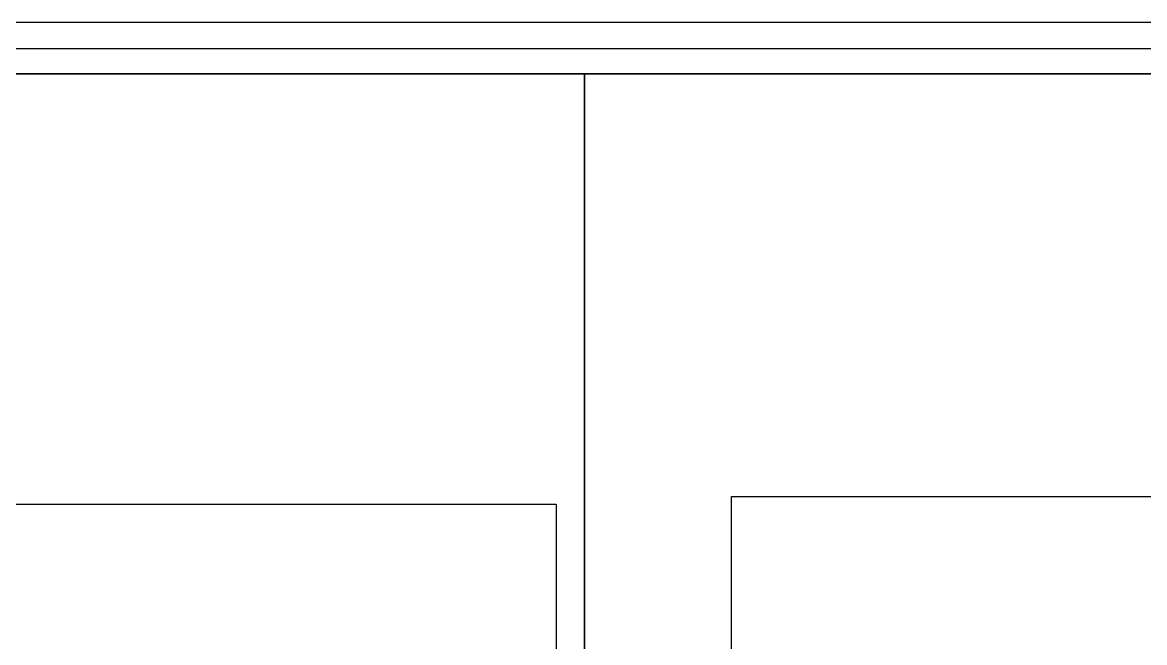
# Model space of a CAD drawing. Header units: inches. Extents: x 4 to 2210, y 3 to 2073.
# Drawn here: x 1294.2 to 1439.1, y 1984.8 to 2064.9 of the extents above; entities that cross this region are included whole.
import ezdxf

# ---------------------------------------------------------------- set-up
doc = ezdxf.new("R2010")
doc.units = ezdxf.units.IN
doc.header["$MEASUREMENT"] = 0
for name, color, linetype in [('Planon_construction', 253, 'Continuous'), ('Planon_floor', 1, 'Continuous'), ('Planon_workspace', 210, 'Continuous'), ('Planon_zone', 70, 'Continuous')]:
    doc.layers.add(name, color=color, linetype=linetype)

msp = doc.modelspace()

# ---------------------------------------------------------------- linework, layer by layer
at = {"layer": 'Planon_construction'}
for p, q in [((2208.88, 2064.9), (11.81, 2064.9)), ((1025.19, 2058.28), (2208.88, 2058.28))]:
    msp.add_line(p, q, dxfattribs=at)
msp.add_lwpolyline([(3.81, 2014.28), (15.19, 2014.28), (15.19, 2061.53), (2208.63, 2061.53), (1531.81, 2061.52)], dxfattribs=at)
at = {"layer": 'Planon_floor'}
msp.add_lwpolyline([(2204.28, 2058.28), (2204.28, 2058.28), (1025.19, 2058.28), (1025.19, 2061.53), (15.19, 2061.53), (15.19, 2014.28), (11.82, 2014.28), (11.82, 1895.4), (11.82, 1891.4), (8.9, 1891.4), (8.8, 634.98), (466.19, 8.08), (1746.89, 8.08), (2204.28, 634.98), (2204.28, 2058.28), (2204.28, 2058.28)], dxfattribs=at)
at = {"layer": 'Planon_workspace'}
for points in [[(1385.74, 2003.72), (1482.42, 2003.72), (1482.42, 1856.37), (1385.74, 1856.37)], [(1266.43, 2002.71), (1363.11, 2002.71), (1363.11, 1855.36), (1266.43, 1855.36)]]:
    msp.add_lwpolyline(points, close=True, dxfattribs=at)
at = {"layer": 'Planon_zone'}
for points in [[(1017.31, 2058.28), (1366.76, 2058.28), (1366.76, 1835.43), (1017.31, 1835.43)], [(1366.76, 2058.28), (1643.81, 2058.28), (1643.81, 1835.28), (1366.76, 1835.28)]]:
    msp.add_lwpolyline(points, close=True, dxfattribs=at)

doc.saveas('drawing.dxf')
